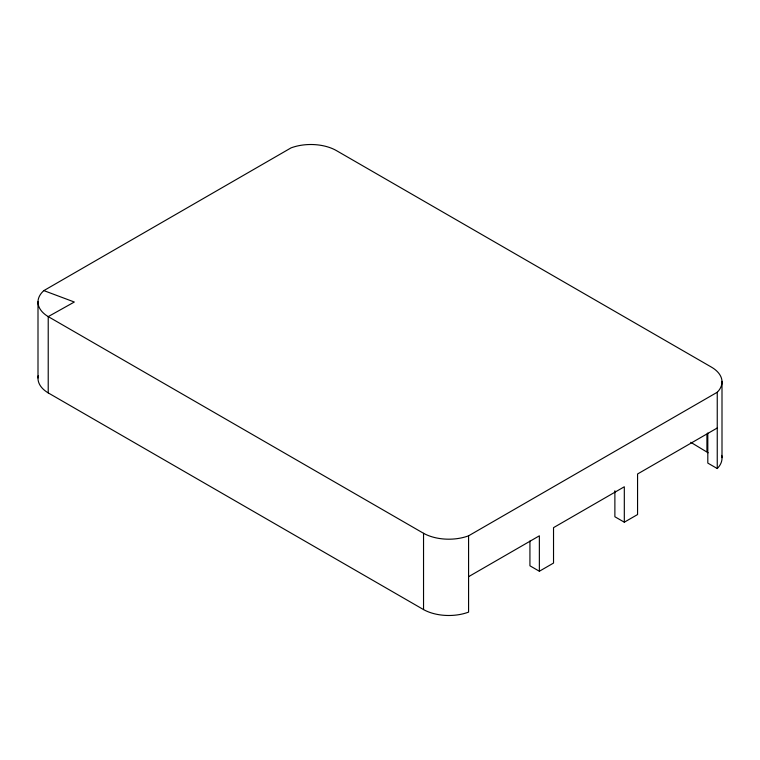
<?xml version="1.0" encoding="UTF-8"?>
<svg xmlns="http://www.w3.org/2000/svg" width="760" height="760" viewBox="0 0 760 760"><rect width="100%" height="100%" fill="white"/><g stroke="black" fill="none" stroke-linecap="round" stroke-linejoin="round"><path stroke-width="1.14" d="M717.25 392.255L468.578 535.819L468.578 612.114A36.328 20.976 0 0 1 423.538 609.586L48.222 392.901L48.222 316.616A36.328 20.976 0 0 1 43.852 290.605L291.051 147.886A36.328 20.976 0 0 1 336.091 150.413L711.398 367.099A36.224 20.919 0 0 1 717.25 392.255L717.25 468.54L707.807 463.096L707.807 432.972M717.25 427.994L637.564 473.993L637.564 514.548L624.311 522.196L614.878 516.753L614.878 490.779M468.578 576.688L539.362 535.819L539.362 571.244L529.929 565.792L529.929 540.996M539.362 571.244L553.527 563.065L553.527 527.649L624.311 486.78L624.311 522.196M43.852 290.605L74.319 302.024L48.222 316.616L423.538 533.292A36.328 20.976 0 0 0 468.578 535.819M690.774 442.31L708.13 452.789M722 381.368L722 457.662M706.923 434.122L706.923 451.639M423.538 533.292L423.538 609.586M38 301.701L38 377.995M48.222 392.901A36.328 20.976 0 0 1 38.294 375.649M721.686 455.392A36.224 20.919 0 0 1 717.25 468.54"/></g></svg>
